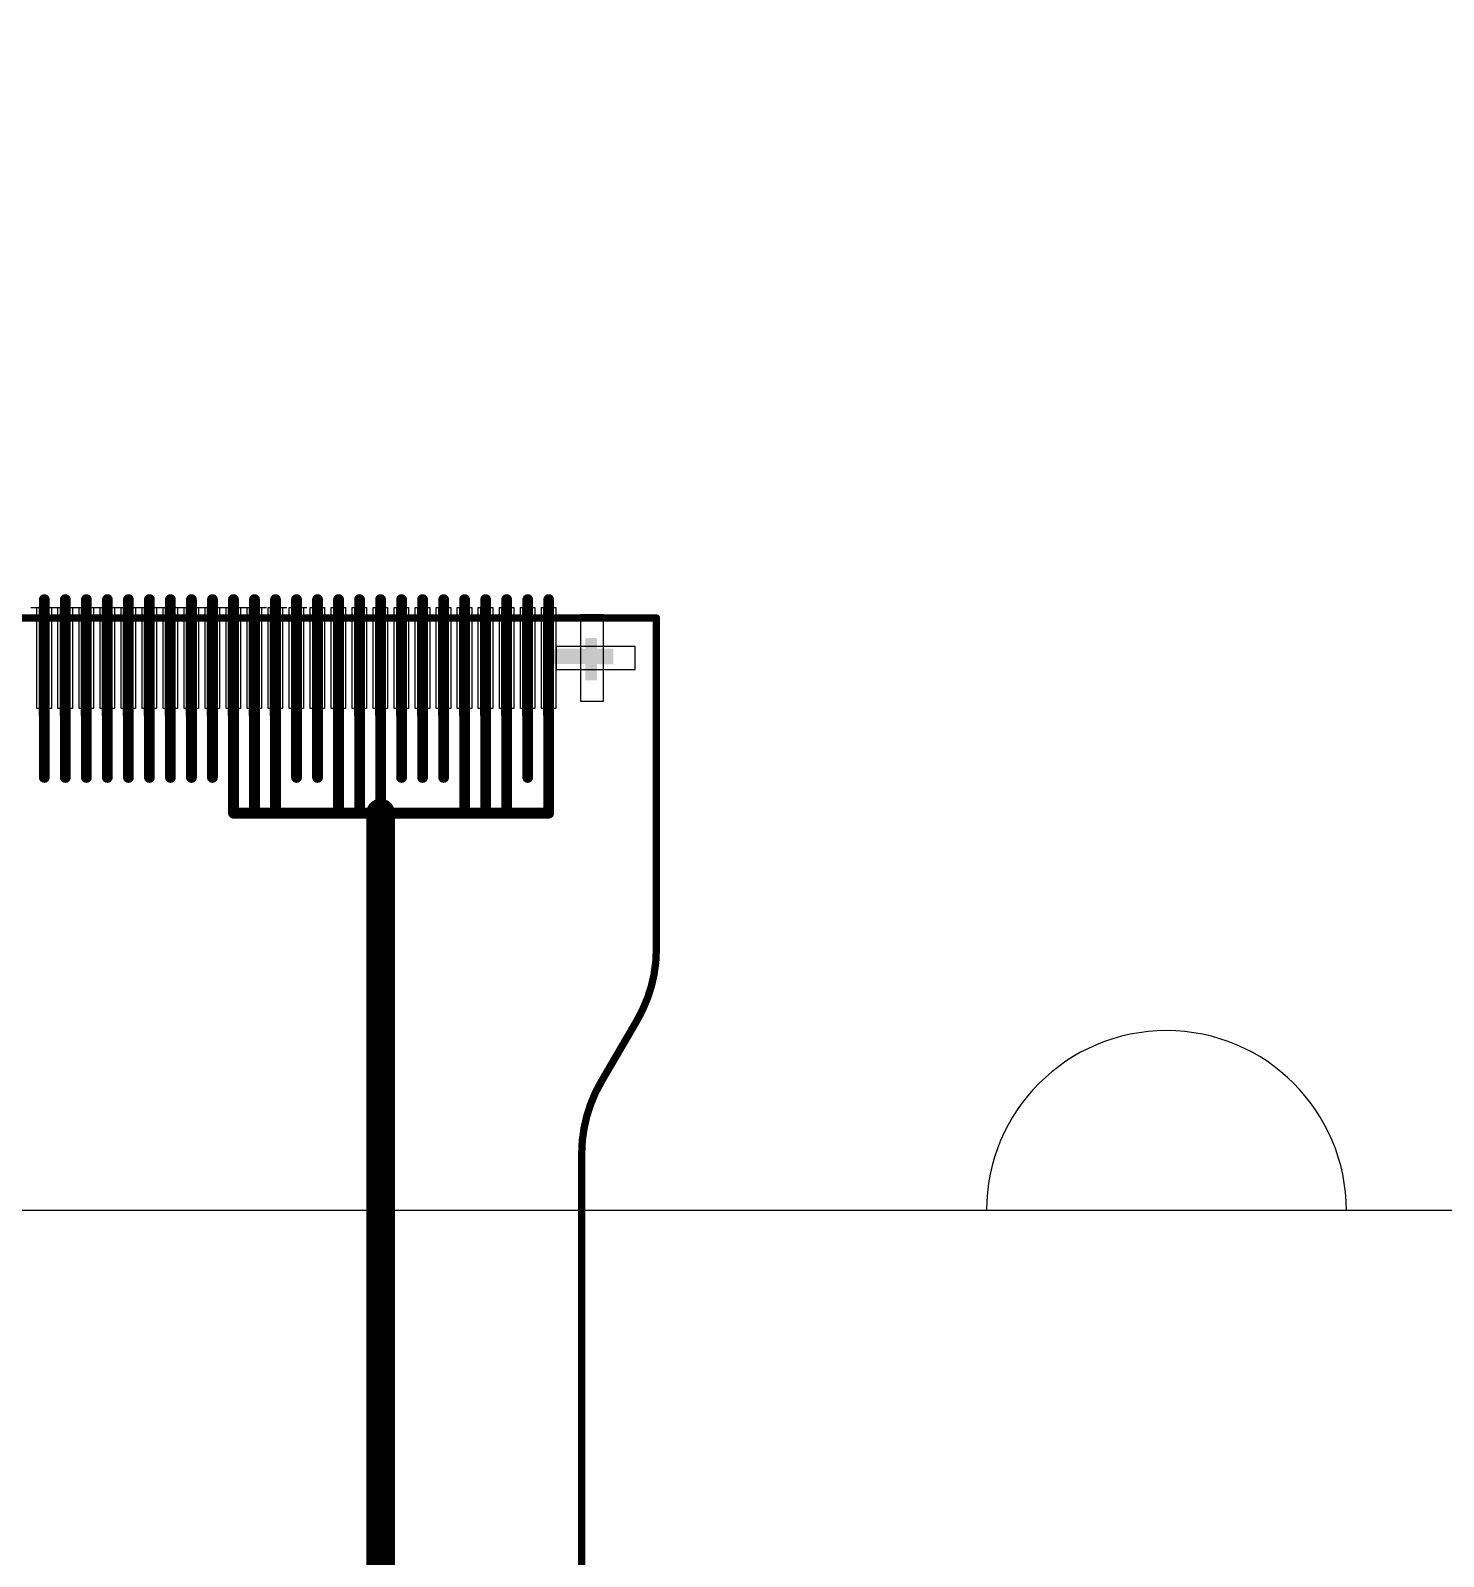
# Model space of a CAD drawing. Header units: millimetres. Extents: x 2479 to 2803, y 2230 to 2386.
# Drawn here: x 2642.87 to 2652.68, y 2301.59 to 2312.2 of the extents above; entities that cross this region are included whole.
import ezdxf

# ---------------------------------------------------------------- set-up
doc = ezdxf.new("R2010")
doc.units = ezdxf.units.MM
for name, color, linetype in [('dim', 4, 'Continuous'), ('LAYER_23', 9, 'Continuous'), ('铁框', 232, 'Continuous')]:
    doc.layers.add(name, color=color, linetype=linetype)

# ---------------------------------------------------------------- blocks, each defined once
blk = doc.blocks.new('ROUND_11')
at = {"const_width": 0.0375}
blk.add_lwpolyline([(-0.01875, 0, 1), (0.01875, 0, 1)], format="xyb", close=True, dxfattribs=at)
blk = doc.blocks.new('ROUND_17')
at = {"const_width": 0.1}
blk.add_lwpolyline([(-0.05, 0, 1), (0.05, 0, 1)], format="xyb", close=True, dxfattribs=at)
blk = doc.blocks.new('ROUND_4')
at = {"const_width": 0.0254}
blk.add_lwpolyline([(-0.0127, 0, 1), (0.0127, 0, 1)], format="xyb", close=True, dxfattribs=at)

msp = doc.modelspace()

# ---------------------------------------------------------------- linework, layer by layer
at = {"color": 0}
for p, q in [((2642.868, 2308.187), (2642.966, 2308.187)), ((2642.868, 2308.187), (2642.966, 2308.187)), ((2642.911, 2308.187), (2643.011, 2308.187)), ((2642.911, 2307.487), (2642.911, 2308.187)), ((2642.911, 2308.187), (2643.011, 2308.187)), ((2642.911, 2307.487), (2642.911, 2308.187)), ((2643.008, 2308.187), (2643.106, 2308.187)), ((2643.008, 2308.187), (2643.106, 2308.187)), ((2643.011, 2308.187), (2643.011, 2307.487)), ((2643.011, 2308.187), (2643.011, 2307.487)), ((2643.057, 2308.187), (2643.157, 2308.187)), ((2643.057, 2307.487), (2643.057, 2308.187)), ((2643.057, 2308.187), (2643.157, 2308.187)), ((2643.057, 2307.487), (2643.057, 2308.187)), ((2643.148, 2308.187), (2643.246, 2308.187)), ((2643.148, 2308.187), (2643.246, 2308.187)), ((2643.157, 2308.187), (2643.157, 2307.487)), ((2643.157, 2308.187), (2643.157, 2307.487)), ((2643.203, 2308.187), (2643.303, 2308.187)), ((2643.203, 2307.487), (2643.203, 2308.187)), ((2643.203, 2308.187), (2643.303, 2308.187)), ((2643.203, 2307.487), (2643.203, 2308.187)), ((2643.288, 2308.187), (2643.386, 2308.187)), ((2643.288, 2308.187), (2643.386, 2308.187)), ((2643.303, 2308.187), (2643.303, 2307.487)), ((2643.303, 2308.187), (2643.303, 2307.487)), ((2643.349, 2308.187), (2643.449, 2308.187)), ((2643.349, 2307.487), (2643.349, 2308.187)), ((2643.349, 2308.187), (2643.449, 2308.187)), ((2643.349, 2307.487), (2643.349, 2308.187)), ((2643.428, 2308.187), (2643.526, 2308.187)), ((2643.428, 2308.187), (2643.526, 2308.187)), ((2643.449, 2308.187), (2643.449, 2307.487)), ((2643.449, 2308.187), (2643.449, 2307.487)), ((2643.495, 2308.187), (2643.595, 2308.187)), ((2643.495, 2307.487), (2643.495, 2308.187)), ((2643.495, 2308.187), (2643.595, 2308.187)), ((2643.495, 2307.487), (2643.495, 2308.187)), ((2643.568, 2308.187), (2643.666, 2308.187)), ((2643.568, 2308.187), (2643.666, 2308.187)), ((2643.595, 2308.187), (2643.595, 2307.487)), ((2643.595, 2308.187), (2643.595, 2307.487)), ((2643.641, 2308.187), (2643.741, 2308.187)), ((2643.641, 2307.487), (2643.641, 2308.187)), ((2643.641, 2308.187), (2643.741, 2308.187)), ((2643.641, 2307.487), (2643.641, 2308.187)), ((2643.708, 2308.187), (2643.806, 2308.187)), ((2643.708, 2308.187), (2643.806, 2308.187)), ((2643.741, 2308.187), (2643.741, 2307.487)), ((2643.741, 2308.187), (2643.741, 2307.487)), ((2643.787, 2308.187), (2643.887, 2308.187)), ((2643.787, 2307.487), (2643.787, 2308.187)), ((2643.787, 2308.187), (2643.887, 2308.187)), ((2643.787, 2307.487), (2643.787, 2308.187)), ((2643.848, 2308.187), (2643.946, 2308.187)), ((2643.848, 2308.187), (2643.946, 2308.187)), ((2643.887, 2308.187), (2643.887, 2307.487)), ((2643.887, 2308.187), (2643.887, 2307.487)), ((2643.933, 2308.187), (2644.033, 2308.187)), ((2643.933, 2307.487), (2643.933, 2308.187)), ((2643.933, 2308.187), (2644.033, 2308.187)), ((2643.933, 2307.487), (2643.933, 2308.187)), ((2643.988, 2308.187), (2644.086, 2308.187)), ((2643.988, 2308.187), (2644.086, 2308.187)), ((2644.033, 2308.187), (2644.033, 2307.487)), ((2644.033, 2308.187), (2644.033, 2307.487)), ((2644.079, 2308.187), (2644.179, 2308.187)), ((2644.079, 2307.487), (2644.079, 2308.187)), ((2644.079, 2308.187), (2644.179, 2308.187)), ((2644.079, 2307.487), (2644.079, 2308.187)), ((2644.128, 2308.187), (2644.226, 2308.187)), ((2644.128, 2308.187), (2644.226, 2308.187)), ((2644.179, 2308.187), (2644.179, 2307.487)), ((2644.179, 2308.187), (2644.179, 2307.487)), ((2644.225, 2308.187), (2644.325, 2308.187)), ((2644.225, 2307.487), (2644.225, 2308.187)), ((2644.225, 2308.187), (2644.325, 2308.187)), ((2644.225, 2307.487), (2644.225, 2308.187)), ((2644.268, 2308.187), (2644.366, 2308.187)), ((2644.268, 2308.187), (2644.366, 2308.187)), ((2644.325, 2308.187), (2644.325, 2307.487)), ((2644.325, 2308.187), (2644.325, 2307.487)), ((2644.371, 2308.187), (2644.471, 2308.187)), ((2644.371, 2307.487), (2644.371, 2308.187)), ((2644.371, 2308.187), (2644.471, 2308.187)), ((2644.371, 2307.487), (2644.371, 2308.187)), ((2644.408, 2308.187), (2644.506, 2308.187)), ((2644.408, 2308.187), (2644.506, 2308.187)), ((2644.471, 2308.187), (2644.471, 2307.487)), ((2644.471, 2308.187), (2644.471, 2307.487)), ((2644.517, 2308.187), (2644.617, 2308.187)), ((2644.517, 2307.487), (2644.517, 2308.187)), ((2644.517, 2308.187), (2644.617, 2308.187)), ((2644.517, 2307.487), (2644.517, 2308.187)), ((2644.548, 2308.187), (2644.646, 2308.187)), ((2644.548, 2308.187), (2644.646, 2308.187)), ((2644.617, 2308.187), (2644.617, 2307.487)), ((2644.617, 2308.187), (2644.617, 2307.487)), ((2644.663, 2308.187), (2644.763, 2308.187)), ((2644.663, 2307.487), (2644.663, 2308.187)), ((2644.663, 2308.187), (2644.763, 2308.187)), ((2644.663, 2307.487), (2644.663, 2308.187)), ((2644.688, 2308.187), (2644.786, 2308.187)), ((2644.688, 2308.187), (2644.786, 2308.187)), ((2644.763, 2308.187), (2644.763, 2307.487)), ((2644.763, 2308.187), (2644.763, 2307.487)), ((2644.809, 2308.187), (2644.909, 2308.187)), ((2644.809, 2307.487), (2644.809, 2308.187)), ((2644.809, 2308.187), (2644.909, 2308.187)), ((2644.809, 2307.487), (2644.809, 2308.187)), ((2644.909, 2308.187), (2644.909, 2307.487)), ((2644.909, 2308.187), (2644.909, 2307.487)), ((2644.955, 2308.187), (2645.055, 2308.187)), ((2644.955, 2307.487), (2644.955, 2308.187)), ((2644.955, 2308.187), (2645.055, 2308.187)), ((2644.955, 2307.487), (2644.955, 2308.187)), ((2645.055, 2308.187), (2645.055, 2307.487)), ((2645.055, 2308.187), (2645.055, 2307.487)), ((2645.101, 2308.187), (2645.201, 2308.187)), ((2645.101, 2307.487), (2645.101, 2308.187)), ((2645.101, 2308.187), (2645.201, 2308.187)), ((2645.101, 2307.487), (2645.101, 2308.187)), ((2645.201, 2308.187), (2645.201, 2307.487)), ((2645.201, 2308.187), (2645.201, 2307.487)), ((2645.247, 2308.187), (2645.347, 2308.187)), ((2645.247, 2307.487), (2645.247, 2308.187)), ((2645.247, 2308.187), (2645.347, 2308.187)), ((2645.247, 2307.487), (2645.247, 2308.187)), ((2645.347, 2308.187), (2645.347, 2307.487)), ((2645.347, 2308.187), (2645.347, 2307.487)), ((2645.393, 2308.187), (2645.493, 2308.187)), ((2645.393, 2307.487), (2645.393, 2308.187)), ((2645.393, 2308.187), (2645.493, 2308.187)), ((2645.393, 2307.487), (2645.393, 2308.187)), ((2645.493, 2308.187), (2645.493, 2307.487)), ((2645.493, 2308.187), (2645.493, 2307.487)), ((2645.539, 2308.187), (2645.639, 2308.187)), ((2645.539, 2307.487), (2645.539, 2308.187)), ((2645.539, 2308.187), (2645.639, 2308.187)), ((2645.539, 2307.487), (2645.539, 2308.187)), ((2645.639, 2308.187), (2645.639, 2307.487)), ((2645.639, 2308.187), (2645.639, 2307.487)), ((2645.685, 2308.187), (2645.785, 2308.187)), ((2645.685, 2307.487), (2645.685, 2308.187)), ((2645.685, 2308.187), (2645.785, 2308.187)), ((2645.685, 2307.487), (2645.685, 2308.187)), ((2645.785, 2308.187), (2645.785, 2307.487)), ((2645.785, 2308.187), (2645.785, 2307.487)), ((2645.831, 2308.187), (2645.931, 2308.187)), ((2645.831, 2307.487), (2645.831, 2308.187)), ((2645.831, 2308.187), (2645.931, 2308.187)), ((2645.831, 2307.487), (2645.831, 2308.187)), ((2645.931, 2308.187), (2645.931, 2307.487)), ((2645.931, 2308.187), (2645.931, 2307.487)), ((2645.977, 2308.187), (2646.077, 2308.187)), ((2645.977, 2307.487), (2645.977, 2308.187)), ((2645.977, 2308.187), (2646.077, 2308.187)), ((2645.977, 2307.487), (2645.977, 2308.187)), ((2646.077, 2308.187), (2646.077, 2307.487)), ((2646.077, 2308.187), (2646.077, 2307.487)), ((2646.123, 2308.187), (2646.223, 2308.187)), ((2646.123, 2307.487), (2646.123, 2308.187)), ((2646.123, 2308.187), (2646.223, 2308.187)), ((2646.123, 2307.487), (2646.123, 2308.187)), ((2646.223, 2308.187), (2646.223, 2307.487)), ((2646.223, 2308.187), (2646.223, 2307.487)), ((2646.269, 2308.187), (2646.369, 2308.187)), ((2646.269, 2307.487), (2646.269, 2308.187)), ((2646.269, 2308.187), (2646.369, 2308.187)), ((2646.269, 2307.487), (2646.269, 2308.187)), ((2646.369, 2308.187), (2646.369, 2307.487)), ((2646.369, 2308.187), (2646.369, 2307.487)), ((2646.415, 2308.187), (2646.515, 2308.187)), ((2646.415, 2307.487), (2646.415, 2308.187)), ((2646.415, 2308.187), (2646.515, 2308.187)), ((2646.415, 2307.487), (2646.415, 2308.187)), ((2646.515, 2308.187), (2646.515, 2307.487)), ((2646.515, 2308.187), (2646.515, 2307.487)), ((2646.847, 2308.137), (2646.687, 2308.137)), ((2646.687, 2308.137), (2646.687, 2307.537)), ((2646.847, 2308.137), (2646.687, 2308.137)), ((2646.687, 2308.137), (2646.687, 2307.537)), ((2646.847, 2307.537), (2646.847, 2308.137)), ((2646.847, 2307.537), (2646.847, 2308.137)), ((2647.067, 2307.917), (2646.517, 2307.917)), ((2646.517, 2307.917), (2646.517, 2307.757)), ((2647.067, 2307.917), (2646.517, 2307.917)), ((2646.517, 2307.917), (2646.517, 2307.757)), ((2647.067, 2307.757), (2647.067, 2307.917)), ((2647.067, 2307.757), (2647.067, 2307.917)), ((2646.517, 2307.757), (2647.067, 2307.757)), ((2646.517, 2307.757), (2647.067, 2307.757)), ((2643.011, 2307.487), (2642.911, 2307.487)), ((2643.011, 2307.487), (2642.911, 2307.487)), ((2643.157, 2307.487), (2643.057, 2307.487)), ((2643.157, 2307.487), (2643.057, 2307.487)), ((2643.303, 2307.487), (2643.203, 2307.487)), ((2643.303, 2307.487), (2643.203, 2307.487)), ((2643.449, 2307.487), (2643.349, 2307.487)), ((2643.449, 2307.487), (2643.349, 2307.487)), ((2643.595, 2307.487), (2643.495, 2307.487)), ((2643.595, 2307.487), (2643.495, 2307.487)), ((2643.741, 2307.487), (2643.641, 2307.487)), ((2643.741, 2307.487), (2643.641, 2307.487)), ((2643.887, 2307.487), (2643.787, 2307.487)), ((2643.887, 2307.487), (2643.787, 2307.487)), ((2644.033, 2307.487), (2643.933, 2307.487)), ((2644.033, 2307.487), (2643.933, 2307.487)), ((2644.179, 2307.487), (2644.079, 2307.487)), ((2644.179, 2307.487), (2644.079, 2307.487)), ((2644.325, 2307.487), (2644.225, 2307.487)), ((2644.325, 2307.487), (2644.225, 2307.487)), ((2644.471, 2307.487), (2644.371, 2307.487)), ((2644.471, 2307.487), (2644.371, 2307.487)), ((2644.617, 2307.487), (2644.517, 2307.487)), ((2644.617, 2307.487), (2644.517, 2307.487)), ((2644.763, 2307.487), (2644.663, 2307.487)), ((2644.763, 2307.487), (2644.663, 2307.487)), ((2644.909, 2307.487), (2644.809, 2307.487)), ((2644.909, 2307.487), (2644.809, 2307.487)), ((2645.055, 2307.487), (2644.955, 2307.487)), ((2645.055, 2307.487), (2644.955, 2307.487)), ((2645.201, 2307.487), (2645.101, 2307.487)), ((2645.201, 2307.487), (2645.101, 2307.487)), ((2645.347, 2307.487), (2645.247, 2307.487)), ((2645.347, 2307.487), (2645.247, 2307.487)), ((2645.493, 2307.487), (2645.393, 2307.487)), ((2645.493, 2307.487), (2645.393, 2307.487)), ((2645.639, 2307.487), (2645.539, 2307.487)), ((2645.639, 2307.487), (2645.539, 2307.487)), ((2645.785, 2307.487), (2645.685, 2307.487)), ((2645.785, 2307.487), (2645.685, 2307.487)), ((2645.931, 2307.487), (2645.831, 2307.487)), ((2645.931, 2307.487), (2645.831, 2307.487)), ((2646.077, 2307.487), (2645.977, 2307.487)), ((2646.077, 2307.487), (2645.977, 2307.487)), ((2646.223, 2307.487), (2646.123, 2307.487)), ((2646.223, 2307.487), (2646.123, 2307.487)), ((2646.369, 2307.487), (2646.269, 2307.487)), ((2646.369, 2307.487), (2646.269, 2307.487)), ((2646.515, 2307.487), (2646.415, 2307.487)), ((2646.515, 2307.487), (2646.415, 2307.487)), ((2646.687, 2307.537), (2646.847, 2307.537)), ((2646.687, 2307.537), (2646.847, 2307.537))]:
    msp.add_line(p, q, dxfattribs=at)
for points in [[(2642.996, 2308.187), (2642.926, 2308.187), (2642.926, 2307.437), (2642.996, 2307.437)], [(2643.142, 2308.187), (2643.072, 2308.187), (2643.072, 2307.437), (2643.142, 2307.437)], [(2643.288, 2308.187), (2643.218, 2308.187), (2643.218, 2307.437), (2643.288, 2307.437)], [(2643.434, 2308.187), (2643.364, 2308.187), (2643.364, 2307.437), (2643.434, 2307.437)], [(2643.58, 2308.187), (2643.51, 2308.187), (2643.51, 2307.437), (2643.58, 2307.437)], [(2643.726, 2308.187), (2643.656, 2308.187), (2643.656, 2307.437), (2643.726, 2307.437)], [(2643.872, 2308.187), (2643.802, 2308.187), (2643.802, 2307.437), (2643.872, 2307.437)], [(2644.018, 2308.187), (2643.948, 2308.187), (2643.948, 2307.437), (2644.018, 2307.437)], [(2644.164, 2308.187), (2644.094, 2308.187), (2644.094, 2307.437), (2644.164, 2307.437)], [(2644.31, 2308.187), (2644.24, 2308.187), (2644.24, 2307.437), (2644.31, 2307.437)], [(2644.456, 2308.187), (2644.386, 2308.187), (2644.386, 2307.437), (2644.456, 2307.437)], [(2644.602, 2308.187), (2644.532, 2308.187), (2644.532, 2307.437), (2644.602, 2307.437)], [(2644.748, 2308.187), (2644.678, 2308.187), (2644.678, 2307.437), (2644.748, 2307.437)], [(2644.894, 2308.187), (2644.824, 2308.187), (2644.824, 2307.437), (2644.894, 2307.437)], [(2645.04, 2308.187), (2644.97, 2308.187), (2644.97, 2307.437), (2645.04, 2307.437)], [(2645.186, 2308.187), (2645.116, 2308.187), (2645.116, 2307.437), (2645.186, 2307.437)], [(2645.332, 2308.187), (2645.262, 2308.187), (2645.262, 2307.437), (2645.332, 2307.437)], [(2645.478, 2308.187), (2645.408, 2308.187), (2645.408, 2307.437), (2645.478, 2307.437)], [(2645.624, 2308.187), (2645.554, 2308.187), (2645.554, 2307.437), (2645.624, 2307.437)], [(2645.77, 2308.187), (2645.7, 2308.187), (2645.7, 2307.437), (2645.77, 2307.437)], [(2645.916, 2308.187), (2645.846, 2308.187), (2645.846, 2307.437), (2645.916, 2307.437)], [(2646.062, 2308.187), (2645.992, 2308.187), (2645.992, 2307.437), (2646.062, 2307.437)], [(2646.208, 2308.187), (2646.138, 2308.187), (2646.138, 2307.437), (2646.208, 2307.437)], [(2646.354, 2308.187), (2646.284, 2308.187), (2646.284, 2307.437), (2646.354, 2307.437)], [(2646.5, 2308.187), (2646.43, 2308.187), (2646.43, 2307.437), (2646.5, 2307.437)]]:
    msp.add_lwpolyline(points, close=True)
at = {"layer": 'dim', "color": 232}
msp.add_arc((2650.757, 2303.998), 1.25, 0, 180, dxfattribs=at)
at = {"layer": 'LAYER_23'}
for points, const_width in [([(2642.962, 2308.243), (2642.962, 2307.207)], 0.075), ([(2643.108, 2308.243), (2643.108, 2307.207)], 0.075), ([(2643.254, 2308.243), (2643.254, 2307.207)], 0.075), ([(2643.4, 2308.243), (2643.4, 2307.207)], 0.075), ([(2643.546, 2308.243), (2643.546, 2307.207)], 0.075), ([(2643.692, 2308.243), (2643.692, 2307.207)], 0.075), ([(2643.838, 2308.243), (2643.838, 2307.207)], 0.075), ([(2643.984, 2308.243), (2643.984, 2307.207)], 0.075), ([(2644.13, 2308.243), (2644.13, 2307.207)], 0.075), ([(2644.276, 2308.243), (2644.276, 2307.207)], 0.075), ([(2644.422, 2308.243), (2644.422, 2307.207)], 0.075), ([(2644.568, 2308.243), (2644.568, 2307.207)], 0.075), ([(2644.714, 2308.243), (2644.714, 2307.207)], 0.075), ([(2644.86, 2308.243), (2644.86, 2307.207)], 0.075), ([(2645.006, 2308.243), (2645.006, 2307.207)], 0.075), ([(2645.152, 2308.243), (2645.152, 2307.207)], 0.075), ([(2645.298, 2308.243), (2645.298, 2307.207)], 0.075), ([(2645.444, 2308.243), (2645.444, 2307.207)], 0.075), ([(2645.59, 2308.243), (2645.59, 2307.207)], 0.075), ([(2645.736, 2308.243), (2645.736, 2307.207)], 0.075), ([(2645.882, 2308.243), (2645.882, 2307.207)], 0.075), ([(2646.028, 2308.243), (2646.028, 2307.207)], 0.075), ([(2646.174, 2308.243), (2646.174, 2307.207)], 0.075), ([(2646.32, 2308.243), (2646.32, 2307.207)], 0.075), ([(2646.466, 2308.243), (2646.466, 2307.207)], 0.075), ([(2647.214, 2308.115), (2626.314, 2308.115)], 0.0508), ([(2647.214, 2305.82), (2647.214, 2308.115)], 0.0508), ([(2642.962, 2307.207), (2642.962, 2307.007)], 0.075), ([(2643.108, 2307.207), (2643.108, 2307.007)], 0.075), ([(2643.254, 2307.207), (2643.254, 2307.007)], 0.075), ([(2643.4, 2307.207), (2643.4, 2307.007)], 0.075), ([(2643.546, 2307.207), (2643.546, 2307.007)], 0.075), ([(2643.692, 2307.207), (2643.692, 2307.007)], 0.075), ([(2643.838, 2307.207), (2643.838, 2307.007)], 0.075), ([(2643.984, 2307.207), (2643.984, 2307.007)], 0.075), ([(2644.13, 2307.207), (2644.13, 2307.007)], 0.075), ([(2644.276, 2307.207), (2644.276, 2306.759)], 0.075), ([(2644.422, 2307.207), (2644.422, 2306.759)], 0.075), ([(2644.568, 2307.207), (2644.568, 2306.759)], 0.075), ([(2644.714, 2307.207), (2644.714, 2307.007)], 0.075), ([(2644.86, 2307.207), (2644.86, 2307.007)], 0.075), ([(2645.006, 2307.207), (2645.006, 2306.759)], 0.075), ([(2645.152, 2307.207), (2645.152, 2306.759)], 0.075), ([(2645.298, 2307.207), (2645.298, 2306.759)], 0.075), ([(2645.444, 2307.207), (2645.444, 2307.007)], 0.075), ([(2645.59, 2307.207), (2645.59, 2307.007)], 0.075), ([(2645.736, 2307.207), (2645.736, 2307.007)], 0.075), ([(2645.882, 2307.207), (2645.882, 2306.759)], 0.075), ([(2646.028, 2307.207), (2646.028, 2306.759)], 0.075), ([(2646.174, 2307.207), (2646.174, 2306.759)], 0.075), ([(2646.32, 2307.207), (2646.32, 2307.007)], 0.075), ([(2646.466, 2307.207), (2646.466, 2306.759)], 0.075), ([(2645.298, 2306.759), (2645.298, 2301.107)], 0.2), ([(2646.466, 2306.759), (2644.276, 2306.759)], 0.075), ([(2647.21, 2305.728), (2647.214, 2305.82)], 0.0508), ([(2647.179, 2305.556), (2647.198, 2305.641)], 0.0508), ([(2647.198, 2305.641), (2647.21, 2305.728)], 0.0508), ([(2647.152, 2305.473), (2647.179, 2305.556)], 0.0508), ([(2647.118, 2305.393), (2647.152, 2305.473)], 0.0508), ([(2647.078, 2305.316), (2647.118, 2305.393)], 0.0508), ([(2646.831, 2304.893), (2647.078, 2305.316)], 0.0508), ([(2646.757, 2304.736), (2646.79, 2304.816)], 0.0508), ([(2646.79, 2304.816), (2646.831, 2304.893)], 0.0508), ([(2646.73, 2304.652), (2646.757, 2304.736)], 0.0508), ([(2646.711, 2304.567), (2646.73, 2304.652)], 0.0508), ([(2646.695, 2304.389), (2646.699, 2304.481)], 0.0508), ([(2646.699, 2304.481), (2646.711, 2304.567)], 0.0508), ([(2646.695, 2299.123), (2646.695, 2304.389)], 0.0508)]:
    msp.add_lwpolyline(points, dxfattribs=dict(at, const_width=const_width))
for points in [[(2646.466, 2307.795), (2646.466, 2307.902), (2646.916, 2307.795), (2646.916, 2307.902)], [(2646.466, 2307.902), (2646.466, 2307.902), (2646.916, 2307.902), (2646.466, 2307.902)], [(2646.721, 2307.681), (2646.721, 2307.976), (2646.802, 2307.681), (2646.802, 2307.976)], [(2646.721, 2307.976), (2646.721, 2307.976), (2646.802, 2307.976), (2646.721, 2307.976)], [(2646.916, 2307.794), (2646.466, 2307.795), (2646.916, 2307.794), (2646.916, 2307.795)]]:
    msp.add_solid(points, dxfattribs=at)
at = {"layer": '铁框', "color": 232, "ltscale": 5}
msp.add_lwpolyline([(2618.907, 2304.198), (2618.907, 2354.998, -0.414214), (2619.107, 2355.198), (2654.407, 2355.198, -0.414214), (2654.607, 2354.998), (2654.607, 2304.198, -0.414214), (2654.407, 2303.998), (2619.107, 2303.998, -0.414214)], format="xyb", close=True, dxfattribs=at)

# ---------------------------------------------------------------- block references
at = {"layer": 'LAYER_23'}
for name, p in [('ROUND_11', (2642.962, 2308.243)), ('ROUND_11', (2643.108, 2308.243)), ('ROUND_11', (2643.254, 2308.243)), ('ROUND_11', (2643.4, 2308.243)), ('ROUND_11', (2643.546, 2308.243)), ('ROUND_11', (2643.692, 2308.243)), ('ROUND_11', (2643.838, 2308.243)), ('ROUND_11', (2643.984, 2308.243)), ('ROUND_11', (2644.13, 2308.243)), ('ROUND_11', (2644.276, 2308.243)), ('ROUND_11', (2644.422, 2308.243)), ('ROUND_11', (2644.568, 2308.243)), ('ROUND_11', (2644.714, 2308.243)), ('ROUND_11', (2644.86, 2308.243)), ('ROUND_11', (2645.006, 2308.243)), ('ROUND_11', (2645.152, 2308.243)), ('ROUND_11', (2645.298, 2308.243)), ('ROUND_11', (2645.444, 2308.243)), ('ROUND_11', (2645.59, 2308.243)), ('ROUND_11', (2645.736, 2308.243)), ('ROUND_11', (2645.882, 2308.243)), ('ROUND_11', (2646.028, 2308.243)), ('ROUND_11', (2646.174, 2308.243)), ('ROUND_11', (2646.32, 2308.243)), ('ROUND_11', (2646.466, 2308.243)), ('ROUND_4', (2647.214, 2308.115)), ('ROUND_11', (2642.962, 2307.207)), ('ROUND_11', (2642.962, 2307.207)), ('ROUND_11', (2643.108, 2307.207)), ('ROUND_11', (2643.108, 2307.207)), ('ROUND_11', (2643.254, 2307.207)), ('ROUND_11', (2643.254, 2307.207)), ('ROUND_11', (2643.4, 2307.207)), ('ROUND_11', (2643.4, 2307.207)), ('ROUND_11', (2643.546, 2307.207)), ('ROUND_11', (2643.546, 2307.207)), ('ROUND_11', (2643.692, 2307.207)), ('ROUND_11', (2643.692, 2307.207)), ('ROUND_11', (2643.838, 2307.207)), ('ROUND_11', (2643.838, 2307.207)), ('ROUND_11', (2643.984, 2307.207)), ('ROUND_11', (2643.984, 2307.207)), ('ROUND_11', (2644.13, 2307.207)), ('ROUND_11', (2644.13, 2307.207)), ('ROUND_11', (2644.276, 2307.207)), ('ROUND_11', (2644.276, 2307.207)), ('ROUND_11', (2644.422, 2307.207)), ('ROUND_11', (2644.422, 2307.207)), ('ROUND_11', (2644.568, 2307.207)), ('ROUND_11', (2644.568, 2307.207)), ('ROUND_11', (2644.714, 2307.207)), ('ROUND_11', (2644.714, 2307.207)), ('ROUND_11', (2644.86, 2307.207)), ('ROUND_11', (2644.86, 2307.207)), ('ROUND_11', (2645.006, 2307.207)), ('ROUND_11', (2645.006, 2307.207)), ('ROUND_11', (2645.152, 2307.207)), ('ROUND_11', (2645.152, 2307.207)), ('ROUND_11', (2645.298, 2307.207)), ('ROUND_11', (2645.298, 2307.207)), ('ROUND_11', (2645.444, 2307.207)), ('ROUND_11', (2645.444, 2307.207)), ('ROUND_11', (2645.59, 2307.207)), ('ROUND_11', (2645.59, 2307.207)), ('ROUND_11', (2645.736, 2307.207)), ('ROUND_11', (2645.736, 2307.207)), ('ROUND_11', (2645.882, 2307.207)), ('ROUND_11', (2645.882, 2307.207)), ('ROUND_11', (2646.028, 2307.207)), ('ROUND_11', (2646.028, 2307.207)), ('ROUND_11', (2646.174, 2307.207)), ('ROUND_11', (2646.174, 2307.207)), ('ROUND_11', (2646.32, 2307.207)), ('ROUND_11', (2646.32, 2307.207)), ('ROUND_11', (2646.466, 2307.207)), ('ROUND_11', (2646.466, 2307.207)), ('ROUND_11', (2642.962, 2307.007)), ('ROUND_11', (2643.108, 2307.007)), ('ROUND_11', (2643.254, 2307.007)), ('ROUND_11', (2643.4, 2307.007)), ('ROUND_11', (2643.546, 2307.007)), ('ROUND_11', (2643.692, 2307.007)), ('ROUND_11', (2643.838, 2307.007)), ('ROUND_11', (2643.984, 2307.007)), ('ROUND_11', (2644.13, 2307.007)), ('ROUND_11', (2644.714, 2307.007)), ('ROUND_11', (2644.86, 2307.007)), ('ROUND_11', (2645.444, 2307.007)), ('ROUND_11', (2645.59, 2307.007)), ('ROUND_11', (2645.736, 2307.007)), ('ROUND_11', (2646.32, 2307.007)), ('ROUND_17', (2645.298, 2306.759)), ('ROUND_11', (2644.276, 2306.759)), ('ROUND_11', (2644.276, 2306.759)), ('ROUND_11', (2644.422, 2306.759)), ('ROUND_11', (2644.568, 2306.759)), ('ROUND_11', (2645.006, 2306.759)), ('ROUND_11', (2645.152, 2306.759)), ('ROUND_11', (2645.298, 2306.759)), ('ROUND_11', (2645.882, 2306.759)), ('ROUND_11', (2646.028, 2306.759)), ('ROUND_11', (2646.174, 2306.759)), ('ROUND_11', (2646.466, 2306.759)), ('ROUND_11', (2646.466, 2306.759)), ('ROUND_4', (2647.214, 2305.82)), ('ROUND_4', (2647.214, 2305.82)), ('ROUND_4', (2647.198, 2305.641)), ('ROUND_4', (2647.21, 2305.728)), ('ROUND_4', (2647.179, 2305.556)), ('ROUND_4', (2647.152, 2305.473)), ('ROUND_4', (2647.118, 2305.393)), ('ROUND_4', (2647.078, 2305.316)), ('ROUND_4', (2646.79, 2304.816)), ('ROUND_4', (2646.831, 2304.893)), ('ROUND_4', (2646.757, 2304.736)), ('ROUND_4', (2646.73, 2304.652)), ('ROUND_4', (2646.699, 2304.481)), ('ROUND_4', (2646.711, 2304.567)), ('ROUND_4', (2646.695, 2304.389))]:
    msp.add_blockref(name, p, dxfattribs=at)

doc.saveas('drawing.dxf')
